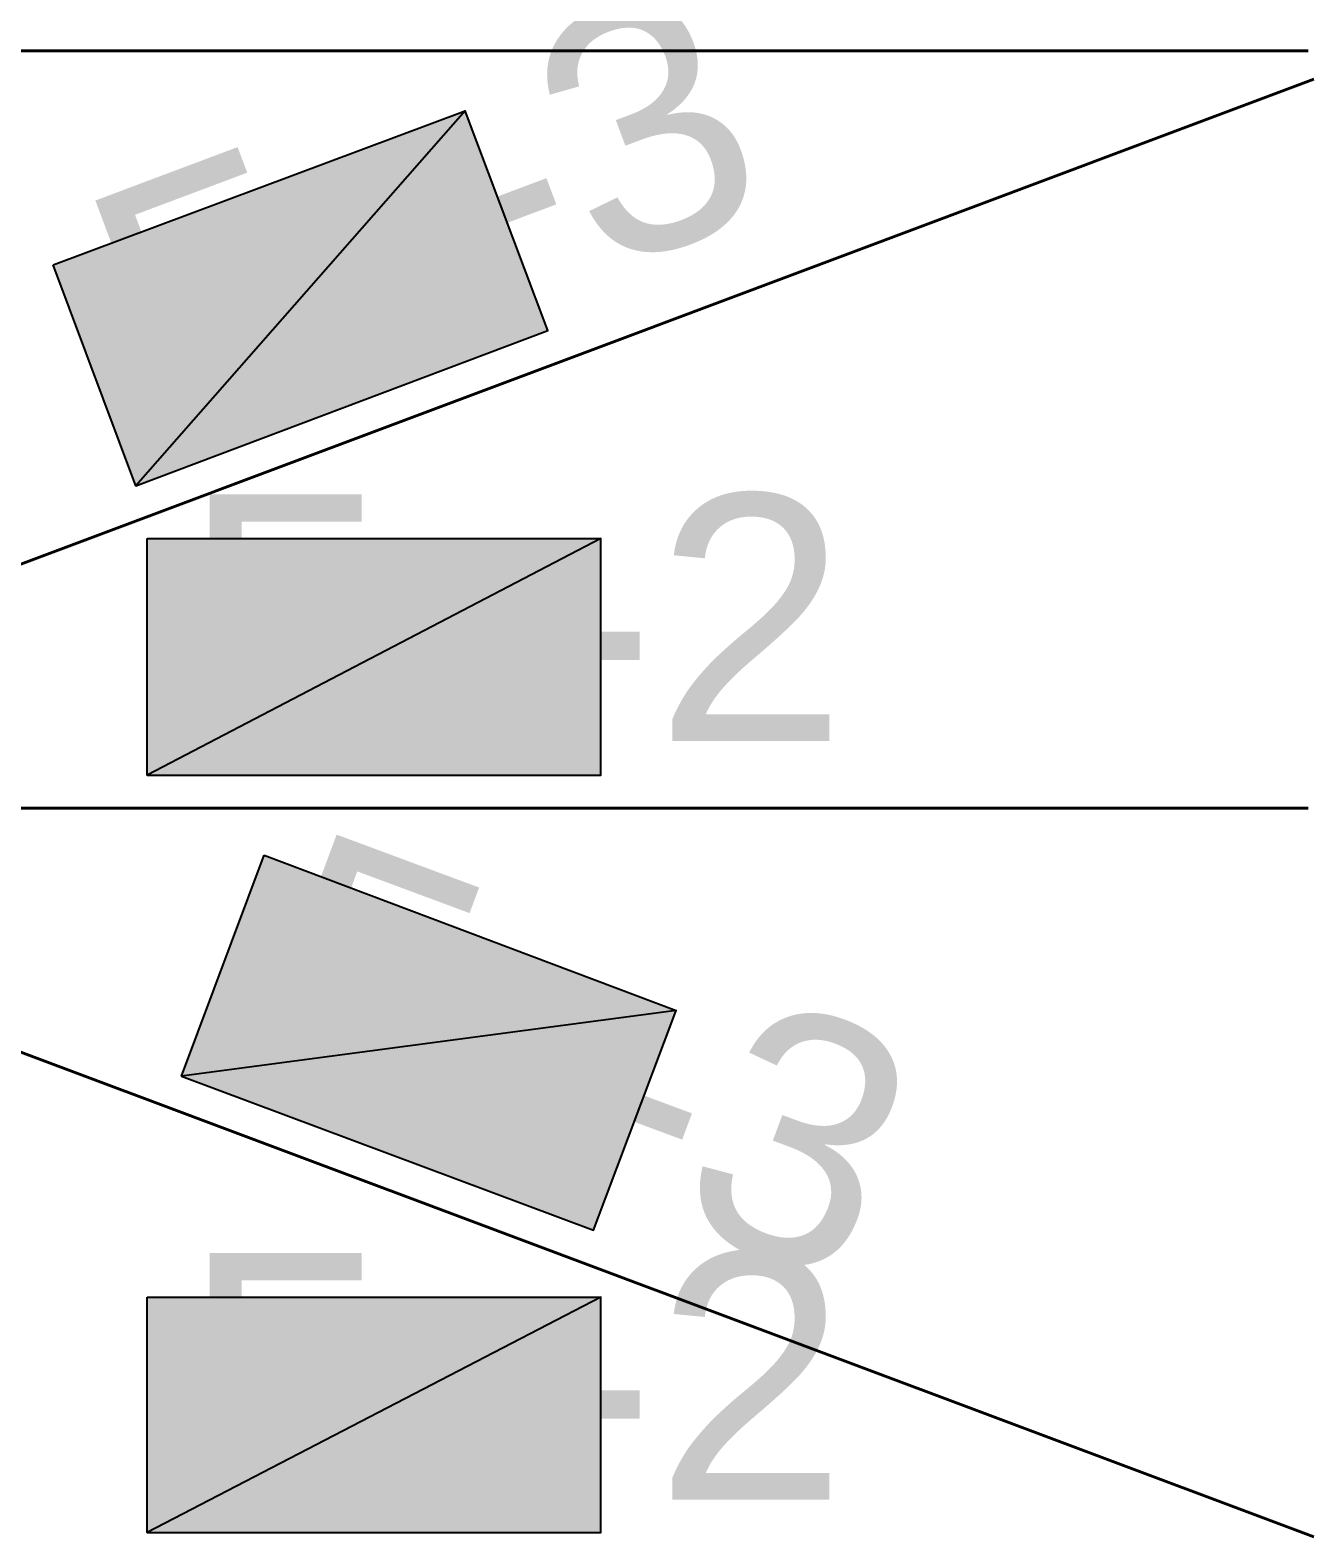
# Model space of a CAD drawing. Extents: x 8 to 21351, y 0 to 420.
# Drawn here: x 15912.37 to 15931.42, y 309.41 to 331.78 of the extents above; entities that cross this region are included whole.
import ezdxf

# ---------------------------------------------------------------- set-up
doc = ezdxf.new("R2010")
doc.units = 0
doc.styles.add('TEYPDFCAD_TEXT', font='arial.ttf')

msp = doc.modelspace()

# ---------------------------------------------------------------- hatches: boundary and pattern name
at = {"true_color": 0xffffff}
h = msp.add_hatch(color=0, dxfattribs=at)
h.paths.add_polyline_path([(15912.706, 328.295), (15918.823, 330.581), (15913.933, 325.014)])
h.paths.add_polyline_path([(15918.823, 330.581), (15913.933, 325.014), (15920.051, 327.321)])
h = msp.add_hatch(color=0, dxfattribs=at)
h.paths.add_polyline_path([(15914.103, 324.231), (15920.834, 324.231), (15914.103, 320.717)])
h.paths.add_polyline_path([(15920.834, 324.231), (15914.103, 320.717), (15920.834, 320.717)])
h = msp.add_hatch(color=0, dxfattribs=at)
h.paths.add_polyline_path([(15915.838, 319.532), (15921.956, 317.225), (15914.611, 316.251)])
h.paths.add_polyline_path([(15921.956, 317.225), (15914.611, 316.251), (15920.728, 313.965)])
h = msp.add_hatch(color=0, dxfattribs=at)
h.paths.add_polyline_path([(15914.103, 312.97), (15920.834, 312.97), (15914.103, 309.478)])
h.paths.add_polyline_path([(15920.834, 312.97), (15914.103, 309.478), (15920.834, 309.478)])

# ---------------------------------------------------------------- linework, layer by layer
at = {"color": 7, "lineweight": 40}
for p, q in [((15931.332, 331.47), (15903.837, 331.47)), ((15931.417, 331.047), (15903.752, 320.675)), ((15931.332, 320.23), (15903.837, 320.23)), ((15931.417, 309.414), (15903.752, 319.786))]:
    msp.add_line(p, q, dxfattribs=at)
at = {"color": 0, "lineweight": 0, "true_color": 0xffffff}
for p, q in [((15913.933, 325.014), (15920.051, 327.321)), ((15914.103, 320.717), (15920.834, 320.717)), ((15914.611, 316.251), (15920.728, 313.965)), ((15914.103, 309.478), (15920.834, 309.478))]:
    msp.add_line(p, q, dxfattribs=at)
at = {"color": 0, "true_color": 0xffffff}
for points in [[(15912.706, 328.295), (15918.823, 330.581), (15913.933, 325.014)], [(15918.823, 330.581), (15913.933, 325.014), (15920.051, 327.321)], [(15914.103, 324.231), (15920.834, 324.231), (15914.103, 320.717)], [(15920.834, 324.231), (15914.103, 320.717), (15920.834, 320.717)], [(15915.838, 319.532), (15921.956, 317.225), (15914.611, 316.251)], [(15921.956, 317.225), (15914.611, 316.251), (15920.728, 313.965)], [(15914.103, 312.97), (15920.834, 312.97), (15914.103, 309.478)], [(15920.834, 312.97), (15914.103, 309.478), (15920.834, 309.478)]]:
    msp.add_lwpolyline(points, close=True, dxfattribs=at)

# ---------------------------------------------------------------- texts
at = {"color": 7, "style": 'TEYPDFCAD_TEXT'}
for rotation, p in [(20.5829, (15914.23, 325.67)), (-20.3742, (15915.246, 316.548))]:
    msp.add_text('Гс-3', height=3.6618, rotation=rotation, dxfattribs=at).set_placement(p)
for p in [(15914.611, 321.225), (15914.611, 309.965)]:
    msp.add_text('Гс-2', height=3.6618, dxfattribs=at).set_placement(p)

doc.saveas('drawing.dxf')
